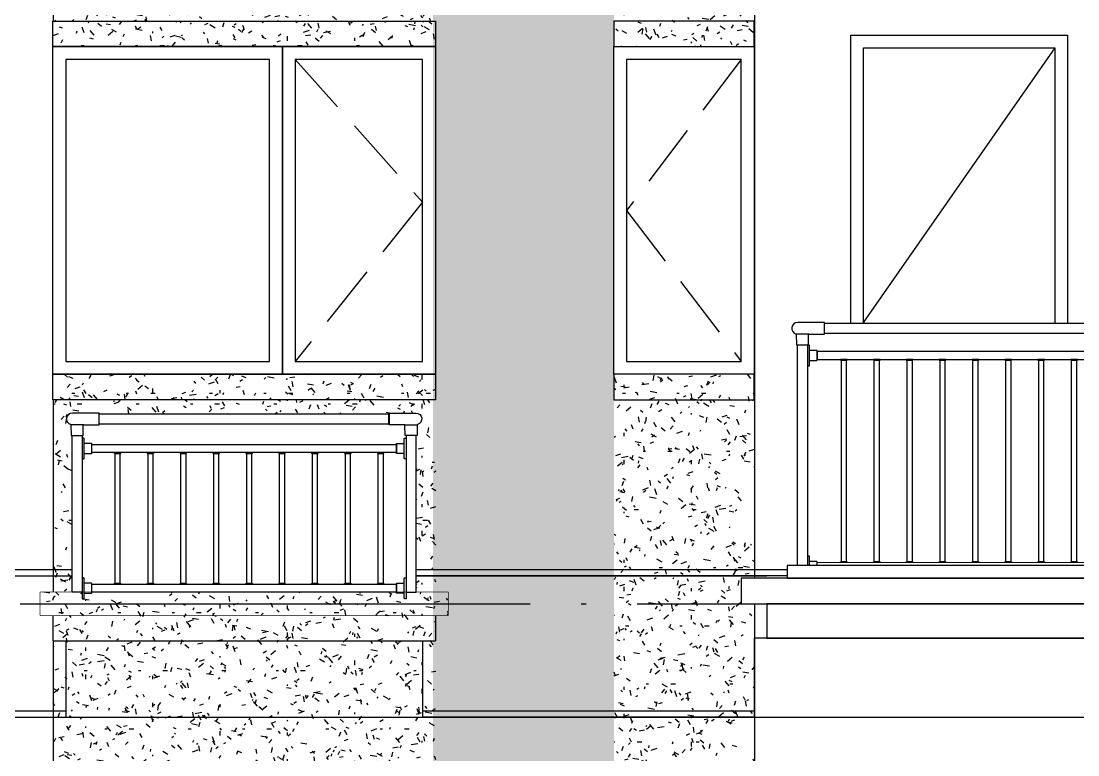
# Model space of a CAD drawing. Extents: x -12446 to 284554, y -295110 to 165007.
# Drawn here: x 4129 to 8274, y -247147 to -244269 of the extents above; entities that cross this region are included whole.
import ezdxf

# ---------------------------------------------------------------- set-up
doc = ezdxf.new("R2010")
doc.units = 0
doc.header["$LTSCALE"] = 1000
doc.linetypes.add('AX-14-E$0$AX-85-M02$0$DASH', pattern=[0.35, 0.25, -0.1])
doc.linetypes.add('AX-14-E$0$DOTE', pattern=[2.42, 2, -0.2, 0.02, -0.2])
doc.layers.get('0').update_dxf_attribs({"linetype": 'CONTINUOUS'})
for name, color, linetype in [('A-Anno-Note', 241, 'CONTINUOUS'), ('AX-14-comp-tc$0$AX-T-LMCZ-Z$0$AX-13-E01-E03$0$A-Detl-Patt', 8, 'CONTINUOUS'), ('AX-14-comp-tc$0$灰褐色真石漆', 15, 'CONTINUOUS'), ('AX-14-E$0$A-Detl-Fine', 152, 'CONTINUOUS'), ('AX-14-E$0$A-Detl-Patt', 8, 'CONTINUOUS'), ('AX-14-E$0$A-Detl-Thin', 131, 'CONTINUOUS'), ('AX-14-E$0$A-elev-FIXT', 9, 'CONTINUOUS'), ('AX-14-E$0$A-elev-HRAL', 61, 'CONTINUOUS'), ('AX-14-E$0$栏杆型材', 82, 'CONTINUOUS'), ('AX-14-E$0$阳台栏杆扶手', 82, 'CONTINUOUS')]:
    doc.layers.add(name, color=color, linetype=linetype)
doc.layers.add('AX-14-E$0$A-Grid', color=222, linetype='AX-14-E$0$DOTE', plot=False)
pattern_1 = [(0, (-60267.77, -415132.6), (132, 228), [12, -201, 9, -87, 18, -213]), (10, (-60324.77, -415009.6), (80.67614, 285.3443), [21, -51, 27, -159, 15, -198]), (20, (-60354.77, -415105.6), (133.47095, 220.97625), [24, -165, 21, -123, 15, -96]), (30, (-60267.77, -415123.6), (-21.96926, 254.05187), [15, -99, 12, -147, 9, -195]), (40, (-60351.77, -415057.6), (33.83592, 216.37036), [12, -132, 9, -84, 24, -153]), (50, (-60306.77, -415165.6), (-80.24786, 235.7335), [6, -111, 15, -183, 18, -93]), (60, (-60297.77, -415144.6), (-99.47303, 223.70766), [15, -123, 6, -144, 12, -111]), (70, (-60330.77, -415180.6), (-109.89227, 215.58685), [9, -57, 18, -96, 12, -132]), (80, (-60315.77, -415003.6), (-208.56534, 164.71945), [21, -132, 9, -156, 18, -147]), (90, (-60297.77, -415132.6), (-264, 111), [18, -93, 12, -183, 6, -186]), (100, (-60345.77, -415039.6), (-247.97146, 145.1453), [21, -117, 18, -96, 21, -219]), (110, (-60366.77, -415210.6), (-240.44034, 81.69114), [24, -78, 12, -159, 18, -174]), (120, (-60447.77, -415174.6), (-286.64994, 28.49227), [15, -201, 18, -93, 21, -123]), (130, (-60381.77, -415240.6), (-279.10777, 71.26608), [9, -66, 12, -129, 24, -168]), (140, (-60471.77, -415000.6), (-220.59685, -34.20569), [18, -108, 21, -93, 12, -126]), (150, (-60222.77, -415258.6), (-204.82497, -120.76726), [12, -84, 24, -186, 21, -171]), (160, (-60420.77, -415090.6), (-237.90107, -162.4287), [18, -126, 15, -114, 12, -183]), (170, (-60402.77, -415162.6), (-215.64405, -169.12317), [27, -99, 18, -135, 24, -132])]

# ---------------------------------------------------------------- blocks, each defined once
blk = doc.blocks.new('AX-14-E$0$32固定座立面')
at = {"layer": 'AX-14-E$0$栏杆型材', "color": 6, "linetype": 'Continuous'}
blk.add_line((-7, -22.5), (-7, 22.5), dxfattribs=at)
blk.add_lwpolyline([(-7, -22.5, 0.41166), (-10, -19.5), (-36, -19.3, -0.41166), (-37, -18.3), (-37, 18.3, -0.41166), (-36, 19.3), (-10, 19.5, 0.41166), (-7, 22.5), (-7, 39, -0.41166), (-5, 41), (0, 41.1), (0, -41.1), (-5, -41, -0.41166), (-7, -39)], format="xyb", close=True, dxfattribs=at)
blk = doc.blocks.new('AX-14-E$0$4080转角立图')
at = {"layer": 'AX-14-E$0$A-elev-FIXT', "linetype": 'Continuous'}
blk.add_line((25.6, 42), (-24.3, 42), dxfattribs=at)
blk.add_lwpolyline([(-25.3, 43, -0.327139), (-24.2, 41.5), (-23.5, 0), (23.5, 0), (24.2, 40.5, -0.409111), (25.7, 42), (85.3, 42, 0.414214), (86.8, 43.5), (86.8, 86.5, 0.414214), (85.3, 88), (-18.8, 88, 0.865157)], format="xyb", close=True, dxfattribs=at)
blk = doc.blocks.new('*U339')
at = {"layer": 'AX-14-E$0$A-elev-HRAL', "ltscale": 10}
for points in [[(-12.5, 398, 0.414214), (-13, 397.5), (-13, 395.5, 0.414214), (-12.5, 395), (12.5, 395, 0.414214), (13, 395.5), (13, 397.5, 0.414214), (12.5, 398)], [(-12.5, -398, -0.414214), (-13, -397.5), (-13, -395.5, -0.414214), (-12.5, -395), (12.5, -395, -0.414214), (13, -395.5), (13, -397.5, -0.414214), (12.5, -398)]]:
    blk.add_lwpolyline(points, format="xyb", close=True, dxfattribs=at)
blk.add_lwpolyline([(9.5, -395), (-9.5, -395), (-9.5, 395), (9.5, 395)], close=True, dxfattribs=at)
blk = doc.blocks.new('AX-14-E$0$BEIKAICHANGYANGTAI2')
at = {"layer": 'AX-14-E$0$A-Detl-Fine', "elevation": 0}
blk.add_lwpolyline([(67418.8, 136189.5), (67418.8, 137269.5), (68168.8, 137269.5), (68168.8, 136189.5)], dxfattribs=at)
at = {"layer": 'AX-14-E$0$A-Detl-Patt', "elevation": 0}
blk.add_lwpolyline([(68168.8, 137269.5), (67418.8, 136194.5), (67422.3, 136189.5)], dxfattribs=at)
at = {"layer": 'AX-14-E$0$A-Detl-Thin', "elevation": 0}
for points in [[(67368.8, 136189.5), (67368.8, 137319.5), (68218.8, 137319.5), (68218.8, 136189.5)], [(68388.9, 135239.5), (67118.8, 135239.5), (67118.8, 135189.5), (68388.9, 135189.5)], [(68388.9, 135189.5), (66938.9, 135189.5), (66938.9, 135089.5), (68388.9, 135089.5)], [(68388.9, 135089.5), (67038.9, 135089.5), (67038.9, 134954.5), (68388.9, 134954.5)], [(68388.9, 134954.5), (66988.9, 134954.5), (66988.9, 134644.5), (68388.9, 134644.5)]]:
    blk.add_lwpolyline(points, dxfattribs=at)
at = {"layer": 'AX-14-E$0$栏杆型材', "color": 6, "linetype": 'Continuous'}
blk.add_line((67205.9, 135239.5, 0), (67205.9, 135258, 0), dxfattribs=at)
at = {"layer": 'AX-14-E$0$栏杆型材', "elevation": 0}
for points in [[(67158.9, 135239.5), (67158.9, 136104.5), (67198.9, 136104.5), (67198.9, 135239.5)], [(68388.9, 136079.5), (67235.9, 136079.5), (67235.9, 136047.5), (68388.9, 136047.5)], [(67235.9, 135240.6), (67235.9, 135252.6), (68388.9, 135251.7)], [(67198.9, 135189.5), (67158.9, 135189.5)], [(67761.4, 135189.5), (67721.4, 135189.5)]]:
    blk.add_lwpolyline(points, dxfattribs=at)
at = {"layer": 'AX-14-E$0$栏杆型材', "color": 6, "linetype": 'Continuous', "elevation": 0}
blk.add_lwpolyline([(67235.9, 135239.5), (67235.9, 135253.7, 0.41166), (67235, 135254.7), (67208.9, 135255, -0.41166), (67205.9, 135258), (67205.9, 135274.5, 0.41166), (67204, 135276.5), (67198.9, 135276.6), (67198.9, 135239.5)], format="xyb", dxfattribs=at)
at = {"layer": 'AX-14-E$0$阳台栏杆扶手', "elevation": 0}
blk.add_lwpolyline([(68388.9, 136149.5), (67265.7, 136149.5), (67265.7, 136189.5), (68388.9, 136189.5)], dxfattribs=at)
at = {"color": 0, "linetype": 'ByBlock', "lineweight": -2}
for p in [(67341.2, 135649.5, 0), (67470.2, 135649.5, 0), (67599.2, 135649.5, 0), (67728.2, 135649.5, 0), (67857.2, 135649.5, 0), (67986.2, 135649.5, 0), (68115.2, 135649.5, 0), (68244.2, 135649.5, 0), (68373.2, 135649.5, 0)]:
    blk.add_blockref('*U339', p, dxfattribs=at)
at = {"layer": 'AX-14-E$0$A-elev-HRAL'}
blk.add_blockref('AX-14-E$0$4080转角立图', (67178.9, 136104.5, 0), dxfattribs=at)
at = {"layer": 'AX-14-E$0$A-elev-HRAL', "extrusion": (0, 0, -1), "zscale": -1}
blk.add_blockref('AX-14-E$0$32固定座立面', (-67198.9, 136063.5, 0), dxfattribs=at)
blk = doc.blocks.new('AX-14-E$0$5S6G45S6G4S6G1S3GS36G4S35G4S56')
at = {"layer": 'AX-14-E$0$A-Detl-Fine'}
for points in [[(3150, 2900), (2350, 2900), (2350, 1715), (3150, 1715)], [(3750, 2900), (3250, 2900), (3250, 1715), (3750, 1715)], [(5000, 2900), (4550, 2900), (4550, 1715), (5000, 1715)]]:
    blk.add_lwpolyline(points, close=True, dxfattribs=at)
at = {"layer": 'AX-14-E$0$A-Detl-Patt', "linetype": 'AX-14-E$0$AX-85-M02$0$DASH'}
for points in [[(3250, 2900), (3750, 2340), (3250, 1715)], [(5000, 2900), (4550, 2307.5), (5000, 1715)]]:
    blk.add_lwpolyline(points, dxfattribs=at)
at = {"layer": 'AX-14-E$0$A-Detl-Thin'}
for points in [[(2300, 3050), (3800, 3050), (3800, 2950), (2300, 2950)], [(2300, 2950), (3800, 2950), (3800, 1665), (2300, 1665)], [(3200, 2950), (3200, 1665)], [(4500, 2950), (5050, 2950), (5050, 1665), (4500, 1665)], [(2300, 1665), (3800, 1665), (3800, 1565), (2300, 1565)]]:
    blk.add_lwpolyline(points, close=True, dxfattribs=at)
for points in [[(4500, 3050), (4500, 2950), (5050, 2950), (5050, 3050), (4500, 3050)], [(4500, 1665), (4500, 1565), (5050, 1565), (5050, 1665), (4500, 1665)], [(2250, 810), (2250, 720), (2300, 720), (2300, 620), (2350, 620), (2350, 320)], [(2250, 810), (3850, 810)], [(3850, 720), (3850, 810)], [(2300, 720), (3850, 720)], [(3800, 720), (3800, 620)], [(2350, 620), (3800, 620)], [(3750, 620), (3750, 320)], [(2350, 320), (3750, 320)]]:
    blk.add_lwpolyline(points, dxfattribs=at)
at = {"layer": 'AX-14-E$0$A-elev-HRAL', "ltscale": 10}
for points in [[(2541, 1358, 0.414214), (2540.5, 1357.5), (2540.5, 1355.5, 0.414214), (2541, 1355), (2566, 1355, 0.414214), (2566.5, 1355.5), (2566.5, 1357.5, 0.414214), (2566, 1358)], [(2670, 1358, 0.414214), (2669.5, 1357.5), (2669.5, 1355.5, 0.414214), (2670, 1355), (2695, 1355, 0.414214), (2695.5, 1355.5), (2695.5, 1357.5, 0.414214), (2695, 1358)], [(2799, 1358, 0.414214), (2798.5, 1357.5), (2798.5, 1355.5, 0.414214), (2799, 1355), (2824, 1355, 0.414214), (2824.5, 1355.5), (2824.5, 1357.5, 0.414214), (2824, 1358)], [(2928, 1358, 0.414214), (2927.5, 1357.5), (2927.5, 1355.5, 0.414214), (2928, 1355), (2953, 1355, 0.414214), (2953.5, 1355.5), (2953.5, 1357.5, 0.414214), (2953, 1358)], [(3057, 1358, 0.414214), (3056.5, 1357.5), (3056.5, 1355.5, 0.414214), (3057, 1355), (3082, 1355, 0.414214), (3082.5, 1355.5), (3082.5, 1357.5, 0.414214), (3082, 1358)], [(3186, 1358, 0.414214), (3185.5, 1357.5), (3185.5, 1355.5, 0.414214), (3186, 1355), (3211, 1355, 0.414214), (3211.5, 1355.5), (3211.5, 1357.5, 0.414214), (3211, 1358)], [(3315, 1358, 0.414214), (3314.5, 1357.5), (3314.5, 1355.5, 0.414214), (3315, 1355), (3340, 1355, 0.414214), (3340.5, 1355.5), (3340.5, 1357.5, 0.414214), (3340, 1358)], [(3444, 1358, 0.414214), (3443.5, 1357.5), (3443.5, 1355.5, 0.414214), (3444, 1355), (3469, 1355, 0.414214), (3469.5, 1355.5), (3469.5, 1357.5, 0.414214), (3469, 1358)], [(3573, 1358, 0.414214), (3572.5, 1357.5), (3572.5, 1355.5, 0.414214), (3573, 1355), (3598, 1355, 0.414214), (3598.5, 1355.5), (3598.5, 1357.5, 0.414214), (3598, 1358)], [(2541, 842, -0.414214), (2540.5, 842.5), (2540.5, 844.5, -0.414214), (2541, 845), (2566, 845, -0.414214), (2566.5, 844.5), (2566.5, 842.5, -0.414214), (2566, 842)], [(2670, 842, -0.414214), (2669.5, 842.5), (2669.5, 844.5, -0.414214), (2670, 845), (2695, 845, -0.414214), (2695.5, 844.5), (2695.5, 842.5, -0.414214), (2695, 842)], [(2799, 842, -0.414214), (2798.5, 842.5), (2798.5, 844.5, -0.414214), (2799, 845), (2824, 845, -0.414214), (2824.5, 844.5), (2824.5, 842.5, -0.414214), (2824, 842)], [(2928, 842, -0.414214), (2927.5, 842.5), (2927.5, 844.5, -0.414214), (2928, 845), (2953, 845, -0.414214), (2953.5, 844.5), (2953.5, 842.5, -0.414214), (2953, 842)], [(3057, 842, -0.414214), (3056.5, 842.5), (3056.5, 844.5, -0.414214), (3057, 845), (3082, 845, -0.414214), (3082.5, 844.5), (3082.5, 842.5, -0.414214), (3082, 842)], [(3186, 842, -0.414214), (3185.5, 842.5), (3185.5, 844.5, -0.414214), (3186, 845), (3211, 845, -0.414214), (3211.5, 844.5), (3211.5, 842.5, -0.414214), (3211, 842)], [(3315, 842, -0.414214), (3314.5, 842.5), (3314.5, 844.5, -0.414214), (3315, 845), (3340, 845, -0.414214), (3340.5, 844.5), (3340.5, 842.5, -0.414214), (3340, 842)], [(3444, 842, -0.414214), (3443.5, 842.5), (3443.5, 844.5, -0.414214), (3444, 845), (3469, 845, -0.414214), (3469.5, 844.5), (3469.5, 842.5, -0.414214), (3469, 842)], [(3573, 842, -0.414214), (3572.5, 842.5), (3572.5, 844.5, -0.414214), (3573, 845), (3598, 845, -0.414214), (3598.5, 844.5), (3598.5, 842.5, -0.414214), (3598, 842)]]:
    blk.add_lwpolyline(points, format="xyb", close=True, dxfattribs=at)
for points in [[(2563, 845), (2544, 845), (2544, 1355), (2563, 1355)], [(2692, 845), (2673, 845), (2673, 1355), (2692, 1355)], [(2821, 845), (2802, 845), (2802, 1355), (2821, 1355)], [(2950, 845), (2931, 845), (2931, 1355), (2950, 1355)], [(3079, 845), (3060, 845), (3060, 1355), (3079, 1355)], [(3208, 845), (3189, 845), (3189, 1355), (3208, 1355)], [(3337, 845), (3318, 845), (3318, 1355), (3337, 1355)], [(3466, 845), (3447, 845), (3447, 1355), (3466, 1355)], [(3595, 845), (3576, 845), (3576, 1355), (3595, 1355)]]:
    blk.add_lwpolyline(points, close=True, dxfattribs=at)
at = {"layer": 'AX-14-E$0$栏杆型材'}
blk.add_lwpolyline([(2452, 1390), (3648, 1390), (3648, 1358), (2452, 1358)], close=True, dxfattribs=at)
at = {"layer": 'AX-14-E$0$阳台栏杆扶手'}
blk.add_lwpolyline([(3618.3, 1470), (2481.8, 1470), (2481.8, 1510), (3618.3, 1510)], close=True, dxfattribs=at)
blk.add_blockref('AX-14-E$0$BEIKAICHANGYANGTAI2', (-61938.8, -134324.5, 0))
at = {"layer": 'AX-14-E$0$A-elev-HRAL'}
for name, p in [('AX-14-E$0$4080转角立图', (2395, 1425)), ('AX-14-E$0$32固定座立面', (3685, 1374))]:
    blk.add_blockref(name, p, dxfattribs=at)
at = {"layer": 'AX-14-E$0$A-elev-HRAL', "xscale": -1}
for name, p in [('AX-14-E$0$4080转角立图', (3705, 1425)), ('AX-14-E$0$32固定座立面', (2415, 1374))]:
    blk.add_blockref(name, p, dxfattribs=at)
blk.add_wipeout([(2250, 810), (3850, 810), (3850, 720), (2250, 720)]).dxf.layer = 'AX-14-E$0$A-Detl-Thin'
at = {"layer": 'AX-14-E$0$栏杆型材'}
for points in [[(2375, 1425), (2415, 1425), (2415, 810), (2375, 810)], [(3725, 1425), (3685, 1425), (3685, 810), (3725, 810)], [(2452, 842), (3648, 842), (3648, 810), (2452, 810)]]:
    blk.add_lwpolyline(points, close=True, dxfattribs=at)
at = {"layer": 'AX-14-E$0$A-elev-HRAL', "xscale": -1}
blk.add_blockref('AX-14-E$0$32固定座立面', (2415, 826), dxfattribs=at)
at = {"layer": 'AX-14-E$0$A-elev-HRAL'}
blk.add_blockref('AX-14-E$0$32固定座立面', (3685, 826), dxfattribs=at)
blk = doc.blocks.new('AX-14-E$0$wyhrehaw3yrjret')
at = {"layer": 'AX-14-E$0$A-Detl-Patt'}
for p, q in [((63836.2, 162434.7), (64661.2, 162434.7)), ((63836.2, 162409.7), (64661.2, 162409.7)), ((66011.2, 162434.7), (67301.2, 162434.7)), ((66011.2, 162409.7), (67386.2, 162409.7)), ((63836.2, 161879.7), (64636.2, 161879.7)), ((66036.2, 161879.7), (67336.3, 161879.7)), ((63836.2, 161854.7), (64636.2, 161854.7)), ((66036.2, 161854.7), (67386.2, 161854.7))]:
    blk.add_line(p, q, dxfattribs=at)
for points in [[(66011.2, 162434.7), (67466.1, 162434.7)], [(67466.1, 162409.7), (66011.2, 162409.7)], [(66036.2, 161879.7), (67336.3, 161879.7)], [(67336.3, 161854.7), (66036.2, 161854.7)]]:
    blk.add_lwpolyline(points, dxfattribs=at)
blk = doc.blocks.new('AX-14-comp-tc')
at = {"layer": 'AX-14-comp-tc$0$灰褐色真石漆'}
h = blk.add_hatch(dxfattribs=at)
h.set_pattern_fill('离散材料', color=256, scale=50)
h.set_pattern_definition([(0, (63.16, -6278.47), (132, 228), [12, -201, 9, -87, 18, -213]), (10, (6.16, -6155.47), (80.67614, 285.34428), [21, -51, 27, -159, 15, -198]), (20, (-23.84, -6251.47), (133.47095, 220.97625), [24, -165, 21, -123, 15, -96]), (30, (63.16, -6269.47), (-21.96926, 254.05187), [15, -99, 12, -147, 9, -195]), (40, (-20.84, -6203.47), (33.83592, 216.370355), [12, -132, 9, -84, 24, -153]), (50, (24.16, -6311.47), (-80.24786, 235.7335), [6, -111, 15, -183, 18, -93]), (60, (33.16, -6290.47), (-99.47303, 223.70766), [15, -123, 6, -144, 12, -111]), (70, (0.16, -6326.47), (-109.89227, 215.58685), [9, -57, 18, -96, 12, -132]), (80, (15.16, -6149.47), (-208.56534, 164.71945), [21, -132, 9, -156, 18, -147]), (90, (33.16, -6278.47), (-264, 111), [18, -93, 12, -183, 6, -186]), (100, (-14.84, -6185.47), (-247.97146, 145.1453), [21, -117, 18, -96, 21, -219]), (110, (-35.84, -6356.47), (-240.44034, 81.69114), [24, -78, 12, -159, 18, -174]), (120, (-116.84, -6320.47), (-286.64994, 28.49227), [15, -201, 18, -93, 21, -123]), (130, (-50.84, -6386.47), (-279.10777, 71.26608), [9, -66, 12, -129, 24, -168]), (140, (-140.84, -6146.47), (-220.59685, -34.20569), [18, -108, 21, -93, 12, -126]), (150, (108.16, -6404.47), (-204.82497, -120.76726), [12, -84, 24, -186, 21, -171]), (160, (-89.84, -6236.47), (-237.90107, -162.4287), [18, -126, 15, -114, 12, -183]), (170, (-71.84, -6308.47), (-215.64405, -169.12317), [27, -99, 18, -135, 24, -132])])
h.paths.add_polyline_path([(6302.4, -221291.9), (6851.1, -221291.9), (6851.1, -219626.9), (6302.4, -219626.9)])
h.paths.add_polyline_path([(5591.6, -255491.9), (6302.4, -255491.9), (6302.4, -218341.9), (5591.6, -218341.9)], flags=16)
h = blk.add_hatch(dxfattribs=at)
h.set_pattern_fill('离散材料', color=256, scale=50)
h.set_pattern_definition([(0, (-60267.77, -412182.6), (132, 228), [12, -201, 9, -87, 18, -213]), (10, (-60324.77, -412059.6), (80.67614, 285.3443), [21, -51, 27, -159, 15, -198]), (20, (-60354.77, -412155.6), (133.47095, 220.97625), [24, -165, 21, -123, 15, -96]), (30, (-60267.77, -412173.6), (-21.96926, 254.05187), [15, -99, 12, -147, 9, -195]), (40, (-60351.77, -412107.6), (33.83592, 216.37036), [12, -132, 9, -84, 24, -153]), (50, (-60306.77, -412215.6), (-80.24786, 235.7335), [6, -111, 15, -183, 18, -93]), (60, (-60297.77, -412194.6), (-99.47303, 223.70766), [15, -123, 6, -144, 12, -111]), (70, (-60330.77, -412230.6), (-109.89227, 215.58685), [9, -57, 18, -96, 12, -132]), (80, (-60315.77, -412053.6), (-208.56534, 164.71945), [21, -132, 9, -156, 18, -147]), (90, (-60297.77, -412182.6), (-264, 111), [18, -93, 12, -183, 6, -186]), (100, (-60345.77, -412089.6), (-247.97146, 145.1453), [21, -117, 18, -96, 21, -219]), (110, (-60366.77, -412260.6), (-240.44034, 81.69114), [24, -78, 12, -159, 18, -174]), (120, (-60447.77, -412224.6), (-286.64994, 28.49227), [15, -201, 18, -93, 21, -123]), (130, (-60381.77, -412290.6), (-279.10777, 71.26608), [9, -66, 12, -129, 24, -168]), (140, (-60471.77, -412050.6), (-220.59685, -34.20569), [18, -108, 21, -93, 12, -126]), (150, (-60222.77, -412308.6), (-204.82497, -120.76726), [12, -84, 24, -186, 21, -171]), (160, (-60420.77, -412140.6), (-237.90107, -162.4287), [18, -126, 15, -114, 12, -183]), (170, (-60402.77, -412212.6), (-215.64405, -169.12317), [27, -99, 18, -135, 24, -132])])
h.paths.add_polyline_path([(6302.4, -249126.9), (6852.4, -249126.9), (6852.4, -249576.9), (6852.4, -249676.9), (6852.4, -249926.9), (6801.3, -249926.9), (6801.3, -250026.9), (6852.4, -250026.9), (6852.4, -250496.9), (6802.4, -250496.9), (6802.4, -250626.9), (6852.4, -250626.9), (6852.4, -250791.9), (6302.4, -250791.9)])
h = blk.add_hatch(dxfattribs=at)
h.set_pattern_fill('离散材料', color=256, scale=50)
h.set_pattern_definition([(0, (-60267.77, -471182.6), (132, 228), [12, -201, 9, -87, 18, -213]), (10, (-60324.77, -471059.6), (80.67614, 285.3443), [21, -51, 27, -159, 15, -198]), (20, (-60354.77, -471155.6), (133.47095, 220.97625), [24, -165, 21, -123, 15, -96]), (30, (-60267.77, -471173.6), (-21.96926, 254.05187), [15, -99, 12, -147, 9, -195]), (40, (-60351.77, -471107.6), (33.83592, 216.370355), [12, -132, 9, -84, 24, -153]), (50, (-60306.77, -471215.6), (-80.24786, 235.7335), [6, -111, 15, -183, 18, -93]), (60, (-60297.77, -471194.6), (-99.47303, 223.70766), [15, -123, 6, -144, 12, -111]), (70, (-60330.77, -471230.6), (-109.89227, 215.58685), [9, -57, 18, -96, 12, -132]), (80, (-60315.77, -471053.6), (-208.56534, 164.71945), [21, -132, 9, -156, 18, -147]), (90, (-60297.77, -471182.6), (-264, 111), [18, -93, 12, -183, 6, -186]), (100, (-60345.77, -471089.6), (-247.97146, 145.1453), [21, -117, 18, -96, 21, -219]), (110, (-60366.77, -471260.6), (-240.44034, 81.69114), [24, -78, 12, -159, 18, -174]), (120, (-60447.77, -471224.6), (-286.64994, 28.49227), [15, -201, 18, -93, 21, -123]), (130, (-60381.77, -471290.6), (-279.10777, 71.26608), [9, -66, 12, -129, 24, -168]), (140, (-60471.77, -471050.6), (-220.59685, -34.20569), [18, -108, 21, -93, 12, -126]), (150, (-60222.77, -471308.6), (-204.82497, -120.76726), [12, -84, 24, -186, 21, -171]), (160, (-60420.77, -471140.6), (-237.90107, -162.4287), [18, -126, 15, -114, 12, -183]), (170, (-60402.77, -471212.6), (-215.64405, -169.12317), [27, -99, 18, -135, 24, -132])])
h.paths.add_polyline_path([(4052.4, -249981.9), (4052.4, -250071.9), (4102.4, -250071.9), (4102.4, -250691.9), (4152.4, -250691.9), (5552.4, -250691.9), (5602.4, -250691.9), (5602.4, -250071.9), (5652.4, -250071.9), (5652.4, -249981.9)])
h = blk.add_hatch(dxfattribs=at)
h.set_pattern_fill('离散材料', color=256, scale=50)
h.set_pattern_definition([(0, (-60267.77, -462332.6), (132, 228), [12, -201, 9, -87, 18, -213]), (10, (-60324.77, -462209.6), (80.67614, 285.3443), [21, -51, 27, -159, 15, -198]), (20, (-60354.77, -462305.6), (133.47095, 220.97625), [24, -165, 21, -123, 15, -96]), (30, (-60267.77, -462323.6), (-21.96926, 254.05187), [15, -99, 12, -147, 9, -195]), (40, (-60351.77, -462257.6), (33.83592, 216.37036), [12, -132, 9, -84, 24, -153]), (50, (-60306.77, -462365.6), (-80.24786, 235.7335), [6, -111, 15, -183, 18, -93]), (60, (-60297.77, -462344.6), (-99.47303, 223.70766), [15, -123, 6, -144, 12, -111]), (70, (-60330.77, -462380.6), (-109.89227, 215.58685), [9, -57, 18, -96, 12, -132]), (80, (-60315.77, -462203.6), (-208.56534, 164.71945), [21, -132, 9, -156, 18, -147]), (90, (-60297.77, -462332.6), (-264, 111), [18, -93, 12, -183, 6, -186]), (100, (-60345.77, -462239.6), (-247.97146, 145.1453), [21, -117, 18, -96, 21, -219]), (110, (-60366.77, -462410.6), (-240.44034, 81.69114), [24, -78, 12, -159, 18, -174]), (120, (-60447.77, -462374.6), (-286.64994, 28.49227), [15, -201, 18, -93, 21, -123]), (130, (-60381.77, -462440.6), (-279.10777, 71.26608), [9, -66, 12, -129, 24, -168]), (140, (-60471.77, -462200.6), (-220.59685, -34.20569), [18, -108, 21, -93, 12, -126]), (150, (-60222.77, -462458.6), (-204.82497, -120.76726), [12, -84, 24, -186, 21, -171]), (160, (-60420.77, -462290.6), (-237.90107, -162.4287), [18, -126, 15, -114, 12, -183]), (170, (-60402.77, -462362.6), (-215.64405, -169.12317), [27, -99, 18, -135, 24, -132])])
h.paths.add_polyline_path([(4102.4, -250691.9), (5602.4, -250691.9), (5602.4, -250791.9), (4102.4, -250791.9)])
h = blk.add_hatch(dxfattribs=at)
h.set_pattern_fill('离散材料', color=256, scale=50)
h.set_pattern_definition(pattern_1)
h.paths.add_polyline_path([(4102.4, -252076.9), (5602.4, -252076.9), (5602.4, -252176.9), (4102.4, -252176.9)])
h = blk.add_hatch(dxfattribs=at)
h.set_pattern_fill('离散材料', color=256, scale=50)
h.set_pattern_definition(pattern_1)
h.paths.add_polyline_path([(6302.4, -252076.9), (6852.4, -252076.9), (6852.4, -252526.9), (6802.4, -252526.9), (6802.4, -252626.9), (6852.4, -252626.9), (6852.4, -252876.9), (6801.3, -252876.9), (6801.3, -252976.9), (6852.4, -252976.9), (6852.4, -253446.9), (6802.4, -253446.9), (6802.4, -253576.9), (6852.4, -253576.9), (6852.4, -253741.9), (6302.4, -253741.9)])
h = blk.add_hatch(dxfattribs=at)
h.set_pattern_fill('离散材料', color=256, scale=50)
h.set_pattern_definition([(0, (-60267.77, -406282.6), (132, 228), [12, -201, 9, -87, 18, -213]), (10, (-60324.77, -406159.6), (80.67614, 285.3443), [21, -51, 27, -159, 15, -198]), (20, (-60354.77, -406255.6), (133.47095, 220.97625), [24, -165, 21, -123, 15, -96]), (30, (-60267.77, -406273.6), (-21.96926, 254.05187), [15, -99, 12, -147, 9, -195]), (40, (-60351.77, -406207.6), (33.83592, 216.37036), [12, -132, 9, -84, 24, -153]), (50, (-60306.77, -406315.6), (-80.24786, 235.7335), [6, -111, 15, -183, 18, -93]), (60, (-60297.77, -406294.6), (-99.47303, 223.70766), [15, -123, 6, -144, 12, -111]), (70, (-60330.77, -406330.6), (-109.89227, 215.58685), [9, -57, 18, -96, 12, -132]), (80, (-60315.77, -406153.6), (-208.56534, 164.71945), [21, -132, 9, -156, 18, -147]), (90, (-60297.77, -406282.6), (-264, 111), [18, -93, 12, -183, 6, -186]), (100, (-60345.77, -406189.6), (-247.97146, 145.1453), [21, -117, 18, -96, 21, -219]), (110, (-60366.77, -406360.6), (-240.44034, 81.69114), [24, -78, 12, -159, 18, -174]), (120, (-60447.77, -406324.6), (-286.64994, 28.49227), [15, -201, 18, -93, 21, -123]), (130, (-60381.77, -406390.6), (-279.10777, 71.26608), [9, -66, 12, -129, 24, -168]), (140, (-60471.77, -406150.6), (-220.59685, -34.20569), [18, -108, 21, -93, 12, -126]), (150, (-60222.77, -406408.6), (-204.82497, -120.76726), [12, -84, 24, -186, 21, -171]), (160, (-60420.77, -406240.6), (-237.90107, -162.4287), [18, -126, 15, -114, 12, -183]), (170, (-60402.77, -406312.6), (-215.64405, -169.12317), [27, -99, 18, -135, 24, -132])])
h.paths.add_polyline_path([(4177.4, -252931.9), (4177.4, -252316.9), (4173.9, -252316.9), (4173.2, -252275.3), (4155.6, -252251.9), (4174.1, -252229.5), (4282.6, -252228.9), (4283.7, -252229.3), (4284.1, -252230.4), (4284.1, -252231.9), (5420.6, -252231.9), (5420.6, -252230.4), (5421.1, -252229.3), (5422.1, -252228.9), (5526.1, -252228.9), (5536.9, -252230.6), (5541.6, -252233.9), (5545.5, -252238.1), (5548.5, -252244), (5549.1, -252251.9), (5548.4, -252259.1), (5545, -252265.7), (5539.7, -252270.8), (5531.9, -252274.5), (5531.6, -252275.3), (5530.9, -252316.9), (5527.4, -252316.9), (5527.4, -252931.9), (5602.4, -252931.9), (5602.4, -252176.9), (4102.4, -252176.9), (4102.4, -252931.9)])
h = blk.add_hatch(dxfattribs=at)
h.set_pattern_fill('离散材料', color=256, scale=50)
h.set_pattern_definition([(0, (-60267.77, -474132.6), (132, 228), [12, -201, 9, -87, 18, -213]), (10, (-60324.77, -474009.6), (80.67614, 285.3443), [21, -51, 27, -159, 15, -198]), (20, (-60354.77, -474105.6), (133.47095, 220.97625), [24, -165, 21, -123, 15, -96]), (30, (-60267.77, -474123.6), (-21.96926, 254.05187), [15, -99, 12, -147, 9, -195]), (40, (-60351.77, -474057.6), (33.83592, 216.370355), [12, -132, 9, -84, 24, -153]), (50, (-60306.77, -474165.6), (-80.24786, 235.7335), [6, -111, 15, -183, 18, -93]), (60, (-60297.77, -474144.6), (-99.47303, 223.70766), [15, -123, 6, -144, 12, -111]), (70, (-60330.77, -474180.6), (-109.89227, 215.58685), [9, -57, 18, -96, 12, -132]), (80, (-60315.77, -474003.6), (-208.56534, 164.71945), [21, -132, 9, -156, 18, -147]), (90, (-60297.77, -474132.6), (-264, 111), [18, -93, 12, -183, 6, -186]), (100, (-60345.77, -474039.6), (-247.97146, 145.1453), [21, -117, 18, -96, 21, -219]), (110, (-60366.77, -474210.6), (-240.44034, 81.69114), [24, -78, 12, -159, 18, -174]), (120, (-60447.77, -474174.6), (-286.64994, 28.49227), [15, -201, 18, -93, 21, -123]), (130, (-60381.77, -474240.6), (-279.10777, 71.26608), [9, -66, 12, -129, 24, -168]), (140, (-60471.77, -474000.6), (-220.59685, -34.20569), [18, -108, 21, -93, 12, -126]), (150, (-60222.77, -474258.6), (-204.82497, -120.76726), [12, -84, 24, -186, 21, -171]), (160, (-60420.77, -474090.6), (-237.90107, -162.4287), [18, -126, 15, -114, 12, -183]), (170, (-60402.77, -474162.6), (-215.64405, -169.12317), [27, -99, 18, -135, 24, -132])])
h.paths.add_polyline_path([(4052.4, -252931.9), (4052.4, -253021.9), (4102.4, -253021.9), (4102.4, -253641.9), (4152.4, -253641.9), (5552.4, -253641.9), (5602.4, -253641.9), (5602.4, -253021.9), (5652.4, -253021.9), (5652.4, -252931.9)])
at = {"layer": 'AX-14-comp-tc$0$AX-T-LMCZ-Z$0$AX-13-E01-E03$0$A-Detl-Patt'}
for p, q in [((6852.4, -250026.9), (6852.4, -252876.9)), ((4102.4, -250171.9), (4102.4, -250691.9)), ((4102.4, -252176.9), (4102.4, -252931.9)), ((6852.4, -252976.9), (6852.4, -255491.9)), ((4102.4, -253121.9), (4102.4, -253641.9))]:
    blk.add_line(p, q, dxfattribs=at)
blk = doc.blocks.new('AX-14-E')
blk.add_blockref('AX-14-E$0$5S6G45S6G4S6G1S3GS36G4S35G4S56', (1953.9, -247319.4))
at = {"layer": 'AX-14-E$0$A-Grid'}
blk.add_line((-714.4, -246554.4), (39369.1, -246554.4), dxfattribs=at)
at = {"layer": 'AX-14-E$0$A-Detl-Thin'}
blk.add_blockref('AX-14-comp-tc', (152.8, 6422.5), dxfattribs=at)
at = {"layer": 'AX-14-E$0$A-Detl-Thin', "color": 6}
blk.add_blockref('AX-14-E$0$wyhrehaw3yrjret', (-60332.2, -408854.1), dxfattribs=at)

msp = doc.modelspace()

# ---------------------------------------------------------------- block references
at = {"layer": 'A-Anno-Note'}
msp.add_blockref('AX-14-E', (0, 0), dxfattribs=at)

doc.saveas('drawing.dxf')
